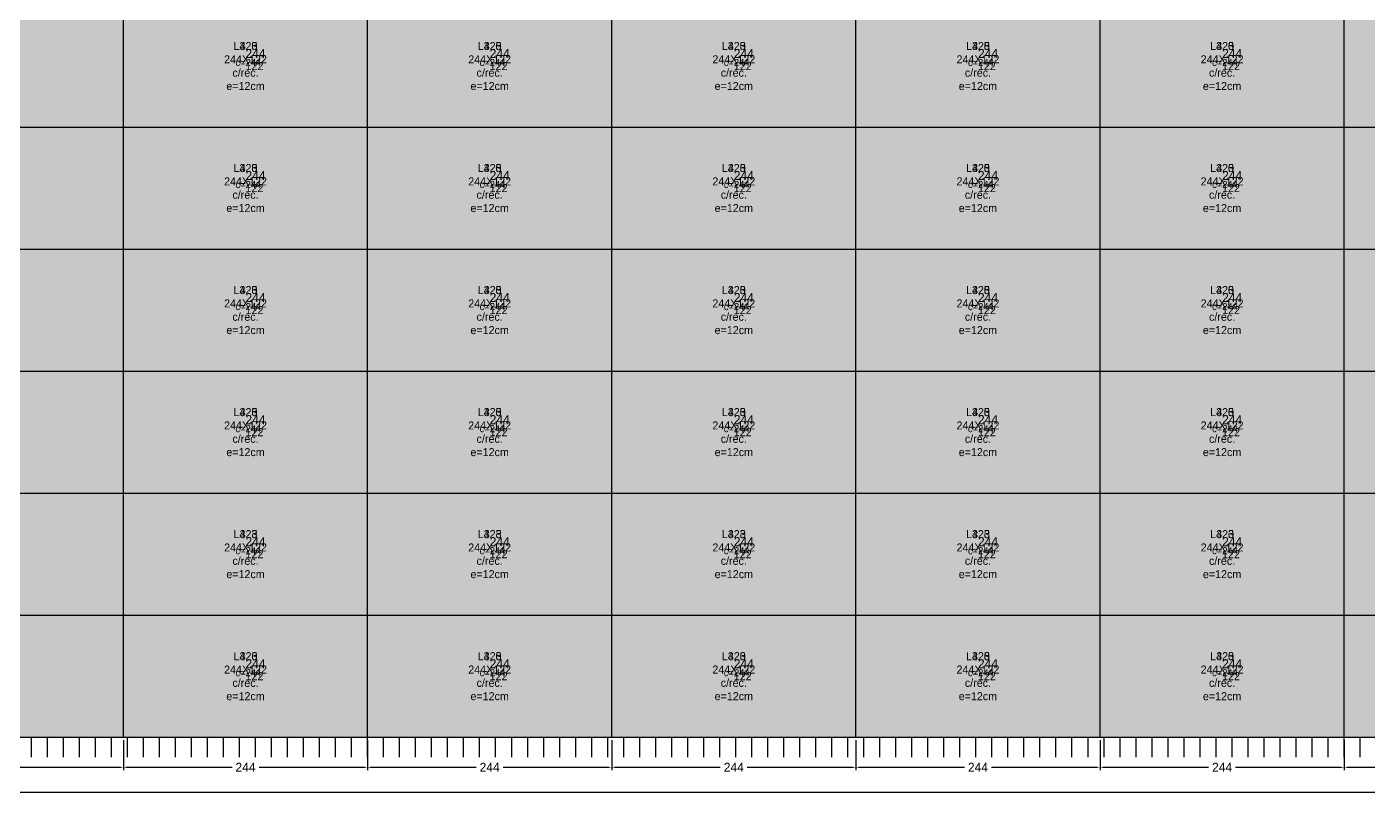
# Model space of a CAD drawing. Extents: x -13000 to 6245, y -61 to 2973.
# Drawn here: x 3563 to 4904, y -61 to 710 of the extents above; entities that cross this region are included whole.
import ezdxf

# ---------------------------------------------------------------- set-up
doc = ezdxf.new("R2010")
doc.units = 0
for name, color, linetype in [('3', 3, 'Continuous'), ('4', 4, 'Continuous'), ('9', 9, 'Continuous'), ('AUX00', 7, 'Continuous'), ('Hachura', 251, 'Continuous'), ('Painéis', 200, 'Continuous')]:
    doc.layers.add(name, color=color, linetype=linetype)
doc.dimstyles.new('COTA PAINEL-50', dxfattribs={"dimtxt": 9, "dimasz": 3, "dimexe": 3, "dimexo": 3, "dimgap": 3, "dimtad": 1, "dimdec": 1, "dimcen": 2.5, "dimclrd": 4, "dimclre": 4, "dimclrt": 240, "dimazin": 3, "dimtfac": 1, "dimtmove": 0, "dimatfit": 3})

# ---------------------------------------------------------------- blocks, each defined once
blk = doc.blocks.new('_CLOSEDFILLED')
at = {"color": 0, "linetype": 'BYBLOCK'}
blk.add_solid([(-1, 0.16), (0, 0), (-1, -0.16)], dxfattribs=at)
blk = doc.blocks.new('*D533')
at = {"color": 4}
for p, q in [((3416, -3), (3416, -33)), ((3660, -3), (3660, -33)), ((3419, -30), (3524.5, -30)), ((3551.5, -30), (3657, -30))]:
    blk.add_line(p, q, dxfattribs=at)
at = {"layer": 'Defpoints'}
for p in [(3416, 0), (3660, 0), (3416, -30)]:
    blk.add_point(p, dxfattribs=at)
at = {"layer": 'Painéis', "color": 4, "xscale": 3, "yscale": 3, "rotation": 180}
blk.add_blockref('_CLOSEDFILLED', (3416, -30), dxfattribs=at)
at = {"layer": 'Painéis', "color": 4, "xscale": 3, "yscale": 3}
blk.add_blockref('_CLOSEDFILLED', (3660, -30), dxfattribs=at)
at = {"layer": 'Painéis', "color": 240, "insert": (3538, -30), "char_height": 9, "attachment_point": 5}
blk.add_mtext('244', dxfattribs=at)
blk = doc.blocks.new('*D534')
at = {"color": 4}
for p, q in [((3660, -3), (3660, -33)), ((3904, -3), (3904, -33)), ((3663, -30), (3768.5, -30)), ((3795.5, -30), (3901, -30))]:
    blk.add_line(p, q, dxfattribs=at)
at = {"layer": 'Defpoints'}
for p in [(3660, 0), (3904, 0), (3660, -30)]:
    blk.add_point(p, dxfattribs=at)
at = {"layer": 'Painéis', "color": 4, "xscale": 3, "yscale": 3, "rotation": 180}
blk.add_blockref('_CLOSEDFILLED', (3660, -30), dxfattribs=at)
at = {"layer": 'Painéis', "color": 4, "xscale": 3, "yscale": 3}
blk.add_blockref('_CLOSEDFILLED', (3904, -30), dxfattribs=at)
at = {"layer": 'Painéis', "color": 240, "insert": (3782, -30), "char_height": 9, "attachment_point": 5}
blk.add_mtext('244', dxfattribs=at)
blk = doc.blocks.new('*D535')
at = {"color": 4}
for p, q in [((3904, -3), (3904, -33)), ((4148, -3), (4148, -33)), ((3907, -30), (4012.5, -30)), ((4039.5, -30), (4145, -30))]:
    blk.add_line(p, q, dxfattribs=at)
at = {"layer": 'Defpoints'}
for p in [(3904, 0), (4148, 0), (3904, -30)]:
    blk.add_point(p, dxfattribs=at)
at = {"layer": 'Painéis', "color": 4, "xscale": 3, "yscale": 3, "rotation": 180}
blk.add_blockref('_CLOSEDFILLED', (3904, -30), dxfattribs=at)
at = {"layer": 'Painéis', "color": 4, "xscale": 3, "yscale": 3}
blk.add_blockref('_CLOSEDFILLED', (4148, -30), dxfattribs=at)
at = {"layer": 'Painéis', "color": 240, "insert": (4026, -30), "char_height": 9, "attachment_point": 5}
blk.add_mtext('244', dxfattribs=at)
blk = doc.blocks.new('*D536')
at = {"color": 4}
for p, q in [((4148, -3), (4148, -33)), ((4392, -3), (4392, -33)), ((4151, -30), (4256.5, -30)), ((4283.5, -30), (4389, -30))]:
    blk.add_line(p, q, dxfattribs=at)
at = {"layer": 'Defpoints'}
for p in [(4148, 0), (4392, 0), (4148, -30)]:
    blk.add_point(p, dxfattribs=at)
at = {"layer": 'Painéis', "color": 4, "xscale": 3, "yscale": 3, "rotation": 180}
blk.add_blockref('_CLOSEDFILLED', (4148, -30), dxfattribs=at)
at = {"layer": 'Painéis', "color": 4, "xscale": 3, "yscale": 3}
blk.add_blockref('_CLOSEDFILLED', (4392, -30), dxfattribs=at)
at = {"layer": 'Painéis', "color": 240, "insert": (4270, -30), "char_height": 9, "attachment_point": 5}
blk.add_mtext('244', dxfattribs=at)
blk = doc.blocks.new('*D537')
at = {"color": 4}
for p, q in [((4392, -3), (4392, -33)), ((4636, -3), (4636, -33)), ((4395, -30), (4500.5, -30)), ((4527.5, -30), (4633, -30))]:
    blk.add_line(p, q, dxfattribs=at)
at = {"layer": 'Defpoints'}
for p in [(4392, 0), (4636, 0), (4392, -30)]:
    blk.add_point(p, dxfattribs=at)
at = {"layer": 'Painéis', "color": 4, "xscale": 3, "yscale": 3, "rotation": 180}
blk.add_blockref('_CLOSEDFILLED', (4392, -30), dxfattribs=at)
at = {"layer": 'Painéis', "color": 4, "xscale": 3, "yscale": 3}
blk.add_blockref('_CLOSEDFILLED', (4636, -30), dxfattribs=at)
at = {"layer": 'Painéis', "color": 240, "insert": (4514, -30), "char_height": 9, "attachment_point": 5}
blk.add_mtext('244', dxfattribs=at)
blk = doc.blocks.new('*D538')
at = {"color": 4}
for p, q in [((4636, -3), (4636, -33)), ((4880, -3), (4880, -33)), ((4639, -30), (4744.5, -30)), ((4771.5, -30), (4877, -30))]:
    blk.add_line(p, q, dxfattribs=at)
at = {"layer": 'Defpoints'}
for p in [(4636, 0), (4880, 0), (4636, -30)]:
    blk.add_point(p, dxfattribs=at)
at = {"layer": 'Painéis', "color": 4, "xscale": 3, "yscale": 3, "rotation": 180}
blk.add_blockref('_CLOSEDFILLED', (4636, -30), dxfattribs=at)
at = {"layer": 'Painéis', "color": 4, "xscale": 3, "yscale": 3}
blk.add_blockref('_CLOSEDFILLED', (4880, -30), dxfattribs=at)
at = {"layer": 'Painéis', "color": 240, "insert": (4758, -30), "char_height": 9, "attachment_point": 5}
blk.add_mtext('244', dxfattribs=at)
blk = doc.blocks.new('*D539')
at = {"color": 4}
for p, q in [((4880, -3), (4880, -33)), ((5124, -3), (5124, -33)), ((4883, -30), (4988.5, -30)), ((5015.5, -30), (5121, -30))]:
    blk.add_line(p, q, dxfattribs=at)
at = {"layer": 'Defpoints'}
for p in [(4880, 0), (5124, 0), (4880, -30)]:
    blk.add_point(p, dxfattribs=at)
at = {"layer": 'Painéis', "color": 4, "xscale": 3, "yscale": 3, "rotation": 180}
blk.add_blockref('_CLOSEDFILLED', (4880, -30), dxfattribs=at)
at = {"layer": 'Painéis', "color": 4, "xscale": 3, "yscale": 3}
blk.add_blockref('_CLOSEDFILLED', (5124, -30), dxfattribs=at)
at = {"layer": 'Painéis', "color": 240, "insert": (5002, -30), "char_height": 9, "attachment_point": 5}
blk.add_mtext('244', dxfattribs=at)
blk = doc.blocks.new('*D544')
at = {"color": 4}
for p, q in [((0, -3), (0, -58)), ((5984.2, -3), (5984.2, -58)), ((3, -55), (2974.1, -55)), ((3010.1, -55), (5981.2, -55))]:
    blk.add_line(p, q, dxfattribs=at)
at = {"layer": 'Defpoints'}
for p in [(0, 0), (5984.2, 0), (0, -55)]:
    blk.add_point(p, dxfattribs=at)
at = {"layer": 'Painéis', "color": 4, "xscale": 3, "yscale": 3, "rotation": 180}
blk.add_blockref('_CLOSEDFILLED', (0, -55), dxfattribs=at)
at = {"layer": 'Painéis', "color": 4, "xscale": 3, "yscale": 3}
blk.add_blockref('_CLOSEDFILLED', (5984.2, -55), dxfattribs=at)
at = {"layer": 'Painéis', "color": 240, "insert": (2992.1, -55), "char_height": 9, "attachment_point": 5}
blk.add_mtext('5984', dxfattribs=at)
blk = doc.blocks.new('*D589')
at = {"color": 4}
for p, q in [((3416, -3), (3416, -33)), ((3660, -3), (3660, -33)), ((3419, -30), (3524.5, -30)), ((3551.5, -30), (3657, -30))]:
    blk.add_line(p, q, dxfattribs=at)
at = {"layer": 'Defpoints'}
for p in [(3416, 0), (3660, 0), (3416, -30)]:
    blk.add_point(p, dxfattribs=at)
at = {"layer": 'Painéis', "color": 4, "xscale": 3, "yscale": 3, "rotation": 180}
blk.add_blockref('_CLOSEDFILLED', (3416, -30), dxfattribs=at)
at = {"layer": 'Painéis', "color": 4, "xscale": 3, "yscale": 3}
blk.add_blockref('_CLOSEDFILLED', (3660, -30), dxfattribs=at)
at = {"layer": 'Painéis', "color": 240, "insert": (3538, -30), "char_height": 9, "attachment_point": 5}
blk.add_mtext('244', dxfattribs=at)
blk = doc.blocks.new('*D590')
at = {"color": 4}
for p, q in [((3660, -3), (3660, -33)), ((3904, -3), (3904, -33)), ((3663, -30), (3768.5, -30)), ((3795.5, -30), (3901, -30))]:
    blk.add_line(p, q, dxfattribs=at)
at = {"layer": 'Defpoints'}
for p in [(3660, 0), (3904, 0), (3660, -30)]:
    blk.add_point(p, dxfattribs=at)
at = {"layer": 'Painéis', "color": 4, "xscale": 3, "yscale": 3, "rotation": 180}
blk.add_blockref('_CLOSEDFILLED', (3660, -30), dxfattribs=at)
at = {"layer": 'Painéis', "color": 4, "xscale": 3, "yscale": 3}
blk.add_blockref('_CLOSEDFILLED', (3904, -30), dxfattribs=at)
at = {"layer": 'Painéis', "color": 240, "insert": (3782, -30), "char_height": 9, "attachment_point": 5}
blk.add_mtext('244', dxfattribs=at)
blk = doc.blocks.new('*D591')
at = {"color": 4}
for p, q in [((3904, -3), (3904, -33)), ((4148, -3), (4148, -33)), ((3907, -30), (4012.5, -30)), ((4039.5, -30), (4145, -30))]:
    blk.add_line(p, q, dxfattribs=at)
at = {"layer": 'Defpoints'}
for p in [(3904, 0), (4148, 0), (3904, -30)]:
    blk.add_point(p, dxfattribs=at)
at = {"layer": 'Painéis', "color": 4, "xscale": 3, "yscale": 3, "rotation": 180}
blk.add_blockref('_CLOSEDFILLED', (3904, -30), dxfattribs=at)
at = {"layer": 'Painéis', "color": 4, "xscale": 3, "yscale": 3}
blk.add_blockref('_CLOSEDFILLED', (4148, -30), dxfattribs=at)
at = {"layer": 'Painéis', "color": 240, "insert": (4026, -30), "char_height": 9, "attachment_point": 5}
blk.add_mtext('244', dxfattribs=at)
blk = doc.blocks.new('*D592')
at = {"color": 4}
for p, q in [((4148, -3), (4148, -33)), ((4392, -3), (4392, -33)), ((4151, -30), (4256.5, -30)), ((4283.5, -30), (4389, -30))]:
    blk.add_line(p, q, dxfattribs=at)
at = {"layer": 'Defpoints'}
for p in [(4148, 0), (4392, 0), (4148, -30)]:
    blk.add_point(p, dxfattribs=at)
at = {"layer": 'Painéis', "color": 4, "xscale": 3, "yscale": 3, "rotation": 180}
blk.add_blockref('_CLOSEDFILLED', (4148, -30), dxfattribs=at)
at = {"layer": 'Painéis', "color": 4, "xscale": 3, "yscale": 3}
blk.add_blockref('_CLOSEDFILLED', (4392, -30), dxfattribs=at)
at = {"layer": 'Painéis', "color": 240, "insert": (4270, -30), "char_height": 9, "attachment_point": 5}
blk.add_mtext('244', dxfattribs=at)
blk = doc.blocks.new('*D593')
at = {"color": 4}
for p, q in [((4392, -3), (4392, -33)), ((4636, -3), (4636, -33)), ((4395, -30), (4500.5, -30)), ((4527.5, -30), (4633, -30))]:
    blk.add_line(p, q, dxfattribs=at)
at = {"layer": 'Defpoints'}
for p in [(4392, 0), (4636, 0), (4392, -30)]:
    blk.add_point(p, dxfattribs=at)
at = {"layer": 'Painéis', "color": 4, "xscale": 3, "yscale": 3, "rotation": 180}
blk.add_blockref('_CLOSEDFILLED', (4392, -30), dxfattribs=at)
at = {"layer": 'Painéis', "color": 4, "xscale": 3, "yscale": 3}
blk.add_blockref('_CLOSEDFILLED', (4636, -30), dxfattribs=at)
at = {"layer": 'Painéis', "color": 240, "insert": (4514, -30), "char_height": 9, "attachment_point": 5}
blk.add_mtext('244', dxfattribs=at)
blk = doc.blocks.new('*D594')
at = {"color": 4}
for p, q in [((4636, -3), (4636, -33)), ((4880, -3), (4880, -33)), ((4639, -30), (4744.5, -30)), ((4771.5, -30), (4877, -30))]:
    blk.add_line(p, q, dxfattribs=at)
at = {"layer": 'Defpoints'}
for p in [(4636, 0), (4880, 0), (4636, -30)]:
    blk.add_point(p, dxfattribs=at)
at = {"layer": 'Painéis', "color": 4, "xscale": 3, "yscale": 3, "rotation": 180}
blk.add_blockref('_CLOSEDFILLED', (4636, -30), dxfattribs=at)
at = {"layer": 'Painéis', "color": 4, "xscale": 3, "yscale": 3}
blk.add_blockref('_CLOSEDFILLED', (4880, -30), dxfattribs=at)
at = {"layer": 'Painéis', "color": 240, "insert": (4758, -30), "char_height": 9, "attachment_point": 5}
blk.add_mtext('244', dxfattribs=at)
blk = doc.blocks.new('*D595')
at = {"color": 4}
for p, q in [((4880, -3), (4880, -33)), ((5124, -3), (5124, -33)), ((4883, -30), (4988.5, -30)), ((5015.5, -30), (5121, -30))]:
    blk.add_line(p, q, dxfattribs=at)
at = {"layer": 'Defpoints'}
for p in [(4880, 0), (5124, 0), (4880, -30)]:
    blk.add_point(p, dxfattribs=at)
at = {"layer": 'Painéis', "color": 4, "xscale": 3, "yscale": 3, "rotation": 180}
blk.add_blockref('_CLOSEDFILLED', (4880, -30), dxfattribs=at)
at = {"layer": 'Painéis', "color": 4, "xscale": 3, "yscale": 3}
blk.add_blockref('_CLOSEDFILLED', (5124, -30), dxfattribs=at)
at = {"layer": 'Painéis', "color": 240, "insert": (5002, -30), "char_height": 9, "attachment_point": 5}
blk.add_mtext('244', dxfattribs=at)
blk = doc.blocks.new('*D601')
at = {"color": 4}
for p, q in [((0, -3), (0, -58)), ((6184.2, -3), (6184.2, -58)), ((3, -55), (3074.1, -55)), ((3110.1, -55), (6181.2, -55))]:
    blk.add_line(p, q, dxfattribs=at)
at = {"layer": 'Defpoints'}
for p in [(0, 0), (6184.2, 0), (0, -55)]:
    blk.add_point(p, dxfattribs=at)
at = {"layer": 'Painéis', "color": 4, "xscale": 3, "yscale": 3, "rotation": 180}
blk.add_blockref('_CLOSEDFILLED', (0, -55), dxfattribs=at)
at = {"layer": 'Painéis', "color": 4, "xscale": 3, "yscale": 3}
blk.add_blockref('_CLOSEDFILLED', (6184.2, -55), dxfattribs=at)
at = {"layer": 'Painéis', "color": 240, "insert": (3092.1, -55), "char_height": 9, "attachment_point": 5}
blk.add_mtext('6184', dxfattribs=at)
blk = doc.blocks.new('*D807')
at = {"color": 4}
for p, q in [((3416, -3), (3416, -33)), ((3660, -3), (3660, -33)), ((3419, -30), (3524.5, -30)), ((3551.5, -30), (3657, -30))]:
    blk.add_line(p, q, dxfattribs=at)
at = {"layer": 'Defpoints'}
for p in [(3416, 0), (3660, 0), (3416, -30)]:
    blk.add_point(p, dxfattribs=at)
at = {"layer": 'Painéis', "color": 4, "xscale": 3, "yscale": 3, "rotation": 180}
blk.add_blockref('_CLOSEDFILLED', (3416, -30), dxfattribs=at)
at = {"layer": 'Painéis', "color": 4, "xscale": 3, "yscale": 3}
blk.add_blockref('_CLOSEDFILLED', (3660, -30), dxfattribs=at)
at = {"layer": 'Painéis', "color": 240, "insert": (3538, -30), "char_height": 9, "attachment_point": 5}
blk.add_mtext('244', dxfattribs=at)
blk = doc.blocks.new('*D808')
at = {"color": 4}
for p, q in [((3660, -3), (3660, -33)), ((3904, -3), (3904, -33)), ((3663, -30), (3768.5, -30)), ((3795.5, -30), (3901, -30))]:
    blk.add_line(p, q, dxfattribs=at)
at = {"layer": 'Defpoints'}
for p in [(3660, 0), (3904, 0), (3660, -30)]:
    blk.add_point(p, dxfattribs=at)
at = {"layer": 'Painéis', "color": 4, "xscale": 3, "yscale": 3, "rotation": 180}
blk.add_blockref('_CLOSEDFILLED', (3660, -30), dxfattribs=at)
at = {"layer": 'Painéis', "color": 4, "xscale": 3, "yscale": 3}
blk.add_blockref('_CLOSEDFILLED', (3904, -30), dxfattribs=at)
at = {"layer": 'Painéis', "color": 240, "insert": (3782, -30), "char_height": 9, "attachment_point": 5}
blk.add_mtext('244', dxfattribs=at)
blk = doc.blocks.new('*D809')
at = {"color": 4}
for p, q in [((3904, -3), (3904, -33)), ((4148, -3), (4148, -33)), ((3907, -30), (4012.5, -30)), ((4039.5, -30), (4145, -30))]:
    blk.add_line(p, q, dxfattribs=at)
at = {"layer": 'Defpoints'}
for p in [(3904, 0), (4148, 0), (3904, -30)]:
    blk.add_point(p, dxfattribs=at)
at = {"layer": 'Painéis', "color": 4, "xscale": 3, "yscale": 3, "rotation": 180}
blk.add_blockref('_CLOSEDFILLED', (3904, -30), dxfattribs=at)
at = {"layer": 'Painéis', "color": 4, "xscale": 3, "yscale": 3}
blk.add_blockref('_CLOSEDFILLED', (4148, -30), dxfattribs=at)
at = {"layer": 'Painéis', "color": 240, "insert": (4026, -30), "char_height": 9, "attachment_point": 5}
blk.add_mtext('244', dxfattribs=at)
blk = doc.blocks.new('*D810')
at = {"color": 4}
for p, q in [((4148, -3), (4148, -33)), ((4392, -3), (4392, -33)), ((4151, -30), (4256.5, -30)), ((4283.5, -30), (4389, -30))]:
    blk.add_line(p, q, dxfattribs=at)
at = {"layer": 'Defpoints'}
for p in [(4148, 0), (4392, 0), (4148, -30)]:
    blk.add_point(p, dxfattribs=at)
at = {"layer": 'Painéis', "color": 4, "xscale": 3, "yscale": 3, "rotation": 180}
blk.add_blockref('_CLOSEDFILLED', (4148, -30), dxfattribs=at)
at = {"layer": 'Painéis', "color": 4, "xscale": 3, "yscale": 3}
blk.add_blockref('_CLOSEDFILLED', (4392, -30), dxfattribs=at)
at = {"layer": 'Painéis', "color": 240, "insert": (4270, -30), "char_height": 9, "attachment_point": 5}
blk.add_mtext('244', dxfattribs=at)
blk = doc.blocks.new('*D811')
at = {"color": 4}
for p, q in [((4392, -3), (4392, -33)), ((4636, -3), (4636, -33)), ((4395, -30), (4500.5, -30)), ((4527.5, -30), (4633, -30))]:
    blk.add_line(p, q, dxfattribs=at)
at = {"layer": 'Defpoints'}
for p in [(4392, 0), (4636, 0), (4392, -30)]:
    blk.add_point(p, dxfattribs=at)
at = {"layer": 'Painéis', "color": 4, "xscale": 3, "yscale": 3, "rotation": 180}
blk.add_blockref('_CLOSEDFILLED', (4392, -30), dxfattribs=at)
at = {"layer": 'Painéis', "color": 4, "xscale": 3, "yscale": 3}
blk.add_blockref('_CLOSEDFILLED', (4636, -30), dxfattribs=at)
at = {"layer": 'Painéis', "color": 240, "insert": (4514, -30), "char_height": 9, "attachment_point": 5}
blk.add_mtext('244', dxfattribs=at)
blk = doc.blocks.new('*D812')
at = {"color": 4}
for p, q in [((4636, -3), (4636, -33)), ((4880, -3), (4880, -33)), ((4639, -30), (4744.5, -30)), ((4771.5, -30), (4877, -30))]:
    blk.add_line(p, q, dxfattribs=at)
at = {"layer": 'Defpoints'}
for p in [(4636, 0), (4880, 0), (4636, -30)]:
    blk.add_point(p, dxfattribs=at)
at = {"layer": 'Painéis', "color": 4, "xscale": 3, "yscale": 3, "rotation": 180}
blk.add_blockref('_CLOSEDFILLED', (4636, -30), dxfattribs=at)
at = {"layer": 'Painéis', "color": 4, "xscale": 3, "yscale": 3}
blk.add_blockref('_CLOSEDFILLED', (4880, -30), dxfattribs=at)
at = {"layer": 'Painéis', "color": 240, "insert": (4758, -30), "char_height": 9, "attachment_point": 5}
blk.add_mtext('244', dxfattribs=at)
blk = doc.blocks.new('*D813')
at = {"color": 4}
for p, q in [((4880, -3), (4880, -33)), ((5124, -3), (5124, -33)), ((4883, -30), (4988.5, -30)), ((5015.5, -30), (5121, -30))]:
    blk.add_line(p, q, dxfattribs=at)
at = {"layer": 'Defpoints'}
for p in [(4880, 0), (5124, 0), (4880, -30)]:
    blk.add_point(p, dxfattribs=at)
at = {"layer": 'Painéis', "color": 4, "xscale": 3, "yscale": 3, "rotation": 180}
blk.add_blockref('_CLOSEDFILLED', (4880, -30), dxfattribs=at)
at = {"layer": 'Painéis', "color": 4, "xscale": 3, "yscale": 3}
blk.add_blockref('_CLOSEDFILLED', (5124, -30), dxfattribs=at)
at = {"layer": 'Painéis', "color": 240, "insert": (5002, -30), "char_height": 9, "attachment_point": 5}
blk.add_mtext('244', dxfattribs=at)
blk = doc.blocks.new('*D818')
at = {"color": 4}
for p, q in [((0, -3), (0, -58)), ((5984.2, -3), (5984.2, -58)), ((3, -55), (2974.1, -55)), ((3010.1, -55), (5981.2, -55))]:
    blk.add_line(p, q, dxfattribs=at)
at = {"layer": 'Defpoints'}
for p in [(0, 0), (5984.2, 0), (0, -55)]:
    blk.add_point(p, dxfattribs=at)
at = {"layer": 'Painéis', "color": 4, "xscale": 3, "yscale": 3, "rotation": 180}
blk.add_blockref('_CLOSEDFILLED', (0, -55), dxfattribs=at)
at = {"layer": 'Painéis', "color": 4, "xscale": 3, "yscale": 3}
blk.add_blockref('_CLOSEDFILLED', (5984.2, -55), dxfattribs=at)
at = {"layer": 'Painéis', "color": 240, "insert": (2992.1, -55), "char_height": 9, "attachment_point": 5}
blk.add_mtext('5984', dxfattribs=at)

msp = doc.modelspace()

# ---------------------------------------------------------------- hatches: boundary and pattern name
at = {"layer": 'Hachura'}
h = msp.add_hatch(color=7, dxfattribs=at)
h.dxf.hatch_style = 1
h.paths.add_polyline_path([(0, 0), (6184.2, 0), (6184.2, 2970), (0, 2970)])
h = msp.add_hatch(color=7, dxfattribs=at)
h.dxf.hatch_style = 1
h.paths.add_polyline_path([(0, 0), (5984.2, 0), (5984.2, 2870), (0, 2870)])
h = msp.add_hatch(color=7, dxfattribs=at)
h.dxf.hatch_style = 1
h.paths.add_polyline_path([(0, 0), (5984.2, 0), (5984.2, 2870), (0, 2870)])

# ---------------------------------------------------------------- linework, layer by layer
at = {"layer": '3'}
for q in [(5984.2, 0), (6184.2, 0), (5984.2, 0)]:
    msp.add_line((0, 0), q, dxfattribs=at)
at = {"layer": '3', "lineweight": 25}
for points in [[(0, 0), (6184.2, 0), (6184.2, 2970), (0, 2970)], [(0, 0), (5984.2, 0), (5984.2, 2870), (0, 2870)], [(0, 0), (5984.2, 0), (5984.2, 2870), (0, 2870)]]:
    msp.add_lwpolyline(points, close=True, dxfattribs=at)
at = {"layer": '3'}
for points in [[(3660, 0), (3660, 2970)], [(3904, 0), (3904, 2970)], [(4148, 0), (4148, 2970)], [(4392, 0), (4392, 2970)], [(4636, 0), (4636, 2970)], [(4880, 0), (4880, 2970)], [(3660, 0), (3660, 2870)], [(3660, 0), (3660, 2870)], [(3904, 0), (3904, 2870)], [(3904, 0), (3904, 2870)], [(4148, 0), (4148, 2870)], [(4148, 0), (4148, 2870)], [(4392, 0), (4392, 2870)], [(4392, 0), (4392, 2870)], [(4636, 0), (4636, 2870)], [(4636, 0), (4636, 2870)], [(4880, 0), (4880, 2870)], [(4880, 0), (4880, 2870)], [(0, 610), (5984.2, 610)], [(0, 610), (6184.2, 610)], [(0, 610), (5984.2, 610)], [(0, 488), (5984.2, 488)], [(0, 488), (6184.2, 488)], [(0, 488), (5984.2, 488)], [(0, 366), (5984.2, 366)], [(0, 366), (6184.2, 366)], [(0, 366), (5984.2, 366)], [(0, 244), (5984.2, 244)], [(0, 244), (6184.2, 244)], [(0, 244), (5984.2, 244)], [(0, 122), (5984.2, 122)], [(0, 122), (6184.2, 122)], [(0, 122), (5984.2, 122)]]:
    msp.add_lwpolyline(points, dxfattribs=at)
at = {"layer": '9'}
for p, q in [((3568, -20), (3568, 0)), ((3568, -20), (3568, 0)), ((3568, -20), (3568, 0)), ((3584, -20), (3584, 0)), ((3584, -20), (3584, 0)), ((3584, -20), (3584, 0)), ((3600, -20), (3600, 0)), ((3600, -20), (3600, 0)), ((3600, -20), (3600, 0)), ((3616, -20), (3616, 0)), ((3616, -20), (3616, 0)), ((3616, -20), (3616, 0)), ((3632, -20), (3632, 0)), ((3632, -20), (3632, 0)), ((3632, -20), (3632, 0)), ((3648, -20), (3648, 0)), ((3648, -20), (3648, 0)), ((3648, -20), (3648, 0)), ((3664, -20), (3664, 0)), ((3664, -20), (3664, 0)), ((3664, -20), (3664, 0)), ((3680, -20), (3680, 0)), ((3680, -20), (3680, 0)), ((3680, -20), (3680, 0)), ((3696, -20), (3696, 0)), ((3696, -20), (3696, 0)), ((3696, -20), (3696, 0)), ((3712, -20), (3712, 0)), ((3712, -20), (3712, 0)), ((3712, -20), (3712, 0)), ((3728, -20), (3728, 0)), ((3728, -20), (3728, 0)), ((3728, -20), (3728, 0)), ((3744, -20), (3744, 0)), ((3744, -20), (3744, 0)), ((3744, -20), (3744, 0)), ((3760, -20), (3760, 0)), ((3760, -20), (3760, 0)), ((3760, -20), (3760, 0)), ((3776, -20), (3776, 0)), ((3776, -20), (3776, 0)), ((3776, -20), (3776, 0)), ((3792, -20), (3792, 0)), ((3792, -20), (3792, 0)), ((3792, -20), (3792, 0)), ((3808, -20), (3808, 0)), ((3808, -20), (3808, 0)), ((3808, -20), (3808, 0)), ((3824, -20), (3824, 0)), ((3824, -20), (3824, 0)), ((3824, -20), (3824, 0)), ((3840, -20), (3840, 0)), ((3840, -20), (3840, 0)), ((3840, -20), (3840, 0)), ((3856, -20), (3856, 0)), ((3856, -20), (3856, 0)), ((3856, -20), (3856, 0)), ((3872, -20), (3872, 0)), ((3872, -20), (3872, 0)), ((3872, -20), (3872, 0)), ((3888, -20), (3888, 0)), ((3888, -20), (3888, 0)), ((3888, -20), (3888, 0)), ((3904, -20), (3904, 0)), ((3904, -20), (3904, 0)), ((3904, -20), (3904, 0)), ((3920, -20), (3920, 0)), ((3920, -20), (3920, 0)), ((3920, -20), (3920, 0)), ((3936, -20), (3936, 0)), ((3936, -20), (3936, 0)), ((3936, -20), (3936, 0)), ((3952, -20), (3952, 0)), ((3952, -20), (3952, 0)), ((3952, -20), (3952, 0)), ((3968, -20), (3968, 0)), ((3968, -20), (3968, 0)), ((3968, -20), (3968, 0)), ((3984, -20), (3984, 0)), ((3984, -20), (3984, 0)), ((3984, -20), (3984, 0)), ((4000, -20), (4000, 0)), ((4000, -20), (4000, 0)), ((4000, -20), (4000, 0)), ((4016, -20), (4016, 0)), ((4016, -20), (4016, 0)), ((4016, -20), (4016, 0)), ((4032, -20), (4032, 0)), ((4032, -20), (4032, 0)), ((4032, -20), (4032, 0)), ((4048, -20), (4048, 0)), ((4048, -20), (4048, 0)), ((4048, -20), (4048, 0)), ((4064, -20), (4064, 0)), ((4064, -20), (4064, 0)), ((4064, -20), (4064, 0)), ((4080, -20), (4080, 0)), ((4080, -20), (4080, 0)), ((4080, -20), (4080, 0)), ((4096, -20), (4096, 0)), ((4096, -20), (4096, 0)), ((4096, -20), (4096, 0)), ((4112, -20), (4112, 0)), ((4112, -20), (4112, 0)), ((4112, -20), (4112, 0)), ((4128, -20), (4128, 0)), ((4128, -20), (4128, 0)), ((4128, -20), (4128, 0)), ((4144, -20), (4144, 0)), ((4144, -20), (4144, 0)), ((4144, -20), (4144, 0)), ((4160, -20), (4160, 0)), ((4160, -20), (4160, 0)), ((4160, -20), (4160, 0)), ((4176, -20), (4176, 0)), ((4176, -20), (4176, 0)), ((4176, -20), (4176, 0)), ((4192, -20), (4192, 0)), ((4192, -20), (4192, 0)), ((4192, -20), (4192, 0)), ((4208, -20), (4208, 0)), ((4208, -20), (4208, 0)), ((4208, -20), (4208, 0)), ((4224, -20), (4224, 0)), ((4224, -20), (4224, 0)), ((4224, -20), (4224, 0)), ((4240, -20), (4240, 0)), ((4240, -20), (4240, 0)), ((4240, -20), (4240, 0)), ((4256, -20), (4256, 0)), ((4256, -20), (4256, 0)), ((4256, -20), (4256, 0)), ((4272, -20), (4272, 0)), ((4272, -20), (4272, 0)), ((4272, -20), (4272, 0)), ((4288, -20), (4288, 0)), ((4288, -20), (4288, 0)), ((4288, -20), (4288, 0)), ((4304, -20), (4304, 0)), ((4304, -20), (4304, 0)), ((4304, -20), (4304, 0)), ((4320, -20), (4320, 0)), ((4320, -20), (4320, 0)), ((4320, -20), (4320, 0)), ((4336, -20), (4336, 0)), ((4336, -20), (4336, 0)), ((4336, -20), (4336, 0)), ((4352, -20), (4352, 0)), ((4352, -20), (4352, 0)), ((4352, -20), (4352, 0)), ((4368, -20), (4368, 0)), ((4368, -20), (4368, 0)), ((4368, -20), (4368, 0)), ((4384, -20), (4384, 0)), ((4384, -20), (4384, 0)), ((4384, -20), (4384, 0)), ((4400, -20), (4400, 0)), ((4400, -20), (4400, 0)), ((4400, -20), (4400, 0)), ((4416, -20), (4416, 0)), ((4416, -20), (4416, 0)), ((4416, -20), (4416, 0)), ((4432, -20), (4432, 0)), ((4432, -20), (4432, 0)), ((4432, -20), (4432, 0)), ((4448, -20), (4448, 0)), ((4448, -20), (4448, 0)), ((4448, -20), (4448, 0)), ((4464, -20), (4464, 0)), ((4464, -20), (4464, 0)), ((4464, -20), (4464, 0)), ((4480, -20), (4480, 0)), ((4480, -20), (4480, 0)), ((4480, -20), (4480, 0)), ((4496, -20), (4496, 0)), ((4496, -20), (4496, 0)), ((4496, -20), (4496, 0)), ((4512, -20), (4512, 0)), ((4512, -20), (4512, 0)), ((4512, -20), (4512, 0)), ((4528, -20), (4528, 0)), ((4528, -20), (4528, 0)), ((4528, -20), (4528, 0)), ((4544, -20), (4544, 0)), ((4544, -20), (4544, 0)), ((4544, -20), (4544, 0)), ((4560, -20), (4560, 0)), ((4560, -20), (4560, 0)), ((4560, -20), (4560, 0)), ((4576, -20), (4576, 0)), ((4576, -20), (4576, 0)), ((4576, -20), (4576, 0)), ((4592, -20), (4592, 0)), ((4592, -20), (4592, 0)), ((4592, -20), (4592, 0)), ((4608, -20), (4608, 0)), ((4608, -20), (4608, 0)), ((4608, -20), (4608, 0)), ((4624, -20), (4624, 0)), ((4624, -20), (4624, 0)), ((4624, -20), (4624, 0)), ((4640, -20), (4640, 0)), ((4640, -20), (4640, 0)), ((4640, -20), (4640, 0)), ((4656, -20), (4656, 0)), ((4656, -20), (4656, 0)), ((4656, -20), (4656, 0)), ((4672, -20), (4672, 0)), ((4672, -20), (4672, 0)), ((4672, -20), (4672, 0)), ((4688, -20), (4688, 0)), ((4688, -20), (4688, 0)), ((4688, -20), (4688, 0)), ((4704, -20), (4704, 0)), ((4704, -20), (4704, 0)), ((4704, -20), (4704, 0)), ((4720, -20), (4720, 0)), ((4720, -20), (4720, 0)), ((4720, -20), (4720, 0)), ((4736, -20), (4736, 0)), ((4736, -20), (4736, 0)), ((4736, -20), (4736, 0)), ((4752, -20), (4752, 0)), ((4752, -20), (4752, 0)), ((4752, -20), (4752, 0)), ((4768, -20), (4768, 0)), ((4768, -20), (4768, 0)), ((4768, -20), (4768, 0)), ((4784, -20), (4784, 0)), ((4784, -20), (4784, 0)), ((4784, -20), (4784, 0)), ((4800, -20), (4800, 0)), ((4800, -20), (4800, 0)), ((4800, -20), (4800, 0)), ((4816, -20), (4816, 0)), ((4816, -20), (4816, 0)), ((4816, -20), (4816, 0)), ((4832, -20), (4832, 0)), ((4832, -20), (4832, 0)), ((4832, -20), (4832, 0)), ((4848, -20), (4848, 0)), ((4848, -20), (4848, 0)), ((4848, -20), (4848, 0)), ((4864, -20), (4864, 0)), ((4864, -20), (4864, 0)), ((4864, -20), (4864, 0)), ((4880, -20), (4880, 0)), ((4880, -20), (4880, 0)), ((4880, -20), (4880, 0)), ((4896, -20), (4896, 0)), ((4896, -20), (4896, 0)), ((4896, -20), (4896, 0))]:
    msp.add_line(p, q, dxfattribs=at)
at = {"layer": 'Painéis', "lineweight": 18}
for p, q in [((3660, 0), (3660, 2970)), ((3904, 0), (3904, 2970)), ((4148, 0), (4148, 2970)), ((4392, 0), (4392, 2970)), ((4636, 0), (4636, 2970)), ((4880, 0), (4880, 2970)), ((3660, 0), (3660, 2870)), ((3660, 0), (3660, 2870)), ((3904, 0), (3904, 2870)), ((3904, 0), (3904, 2870)), ((4148, 0), (4148, 2870)), ((4148, 0), (4148, 2870)), ((4392, 0), (4392, 2870)), ((4392, 0), (4392, 2870)), ((4636, 0), (4636, 2870)), ((4636, 0), (4636, 2870)), ((4880, 0), (4880, 2870)), ((4880, 0), (4880, 2870)), ((0, 610), (5984.2, 610)), ((0, 610), (6184.2, 610)), ((0, 610), (5984.2, 610)), ((0, 488), (5984.2, 488)), ((0, 488), (6184.2, 488)), ((0, 488), (5984.2, 488)), ((0, 366), (5984.2, 366)), ((0, 366), (6184.2, 366)), ((0, 366), (5984.2, 366)), ((0, 244), (5984.2, 244)), ((0, 244), (6184.2, 244)), ((0, 244), (5984.2, 244)), ((0, 122), (5984.2, 122)), ((0, 122), (6184.2, 122)), ((0, 122), (5984.2, 122))]:
    msp.add_line(p, q, dxfattribs=at)

# ---------------------------------------------------------------- texts
at = {"layer": '3'}
for p in [(3772, 671), (3772, 671), (3772, 671), (4016, 671), (4016, 671), (4016, 671), (4260, 671), (4260, 671), (4260, 671), (4504, 671), (4504, 671), (4504, 671), (4748, 671), (4748, 671), (4748, 671), (3772, 549), (3772, 549), (3772, 549), (4016, 549), (4016, 549), (4016, 549), (4260, 549), (4260, 549), (4260, 549), (4504, 549), (4504, 549), (4504, 549), (4748, 549), (4748, 549), (4748, 549), (3772, 427), (3772, 427), (3772, 427), (4016, 427), (4016, 427), (4016, 427), (4260, 427), (4260, 427), (4260, 427), (4504, 427), (4504, 427), (4504, 427), (4748, 427), (4748, 427), (4748, 427), (3772, 305), (3772, 305), (3772, 305), (4016, 305), (4016, 305), (4016, 305), (4260, 305), (4260, 305), (4260, 305), (4504, 305), (4504, 305), (4504, 305), (4748, 305), (4748, 305), (4748, 305), (3772, 183), (3772, 183), (3772, 183), (4016, 183), (4016, 183), (4016, 183), (4260, 183), (4260, 183), (4260, 183), (4504, 183), (4504, 183), (4504, 183), (4748, 183), (4748, 183), (4748, 183), (3772, 61), (3772, 61), (3772, 61), (4016, 61), (4016, 61), (4016, 61), (4260, 61), (4260, 61), (4260, 61), (4504, 61), (4504, 61), (4504, 61), (4748, 61), (4748, 61), (4748, 61)]:
    msp.add_text('c=244', height=7, dxfattribs=at).set_placement(p)
at = {"layer": '4'}
for s, height, p in [('244', 9, (3782, 679)), ('244', 9, (3782, 679)), ('244', 9, (3782, 679)), ('244', 9, (4026, 679)), ('244', 9, (4026, 679)), ('244', 9, (4026, 679)), ('244', 9, (4270, 679)), ('244', 9, (4270, 679)), ('244', 9, (4270, 679)), ('244', 9, (4514, 679)), ('244', 9, (4514, 679)), ('244', 9, (4514, 679)), ('244', 9, (4758, 679)), ('244', 9, (4758, 679)), ('244', 9, (4758, 679)), ('122', 8, (3782, 667)), ('122', 8, (3782, 667)), ('122', 8, (3782, 667)), ('122', 8, (4026, 667)), ('122', 8, (4026, 667)), ('122', 8, (4026, 667)), ('122', 8, (4270, 667)), ('122', 8, (4270, 667)), ('122', 8, (4270, 667)), ('122', 8, (4514, 667)), ('122', 8, (4514, 667)), ('122', 8, (4514, 667)), ('122', 8, (4758, 667)), ('122', 8, (4758, 667)), ('122', 8, (4758, 667)), ('244', 9, (3782, 557)), ('244', 9, (3782, 557)), ('244', 9, (3782, 557)), ('244', 9, (4026, 557)), ('244', 9, (4026, 557)), ('244', 9, (4026, 557)), ('244', 9, (4270, 557)), ('244', 9, (4270, 557)), ('244', 9, (4270, 557)), ('244', 9, (4514, 557)), ('244', 9, (4514, 557)), ('244', 9, (4514, 557)), ('244', 9, (4758, 557)), ('244', 9, (4758, 557)), ('244', 9, (4758, 557)), ('122', 8, (3782, 545)), ('122', 8, (3782, 545)), ('122', 8, (3782, 545)), ('122', 8, (4026, 545)), ('122', 8, (4026, 545)), ('122', 8, (4026, 545)), ('122', 8, (4270, 545)), ('122', 8, (4270, 545)), ('122', 8, (4270, 545)), ('122', 8, (4514, 545)), ('122', 8, (4514, 545)), ('122', 8, (4514, 545)), ('122', 8, (4758, 545)), ('122', 8, (4758, 545)), ('122', 8, (4758, 545)), ('244', 9, (3782, 435)), ('244', 9, (3782, 435)), ('244', 9, (3782, 435)), ('244', 9, (4026, 435)), ('244', 9, (4026, 435)), ('244', 9, (4026, 435)), ('244', 9, (4270, 435)), ('244', 9, (4270, 435)), ('244', 9, (4270, 435)), ('244', 9, (4514, 435)), ('244', 9, (4514, 435)), ('244', 9, (4514, 435)), ('244', 9, (4758, 435)), ('244', 9, (4758, 435)), ('244', 9, (4758, 435)), ('122', 8, (3782, 423)), ('122', 8, (3782, 423)), ('122', 8, (3782, 423)), ('122', 8, (4026, 423)), ('122', 8, (4026, 423)), ('122', 8, (4026, 423)), ('122', 8, (4270, 423)), ('122', 8, (4270, 423)), ('122', 8, (4270, 423)), ('122', 8, (4514, 423)), ('122', 8, (4514, 423)), ('122', 8, (4514, 423)), ('122', 8, (4758, 423)), ('122', 8, (4758, 423)), ('122', 8, (4758, 423)), ('244', 9, (3782, 313)), ('244', 9, (3782, 313)), ('244', 9, (3782, 313)), ('244', 9, (4026, 313)), ('244', 9, (4026, 313)), ('244', 9, (4026, 313)), ('244', 9, (4270, 313)), ('244', 9, (4270, 313)), ('244', 9, (4270, 313)), ('244', 9, (4514, 313)), ('244', 9, (4514, 313)), ('244', 9, (4514, 313)), ('244', 9, (4758, 313)), ('244', 9, (4758, 313)), ('244', 9, (4758, 313)), ('122', 8, (3782, 301)), ('122', 8, (3782, 301)), ('122', 8, (3782, 301)), ('122', 8, (4026, 301)), ('122', 8, (4026, 301)), ('122', 8, (4026, 301)), ('122', 8, (4270, 301)), ('122', 8, (4270, 301)), ('122', 8, (4270, 301)), ('122', 8, (4514, 301)), ('122', 8, (4514, 301)), ('122', 8, (4514, 301)), ('122', 8, (4758, 301)), ('122', 8, (4758, 301)), ('122', 8, (4758, 301)), ('244', 9, (3782, 191)), ('244', 9, (3782, 191)), ('244', 9, (3782, 191)), ('244', 9, (4026, 191)), ('244', 9, (4026, 191)), ('244', 9, (4026, 191)), ('244', 9, (4270, 191)), ('244', 9, (4270, 191)), ('244', 9, (4270, 191)), ('244', 9, (4514, 191)), ('244', 9, (4514, 191)), ('244', 9, (4514, 191)), ('244', 9, (4758, 191)), ('244', 9, (4758, 191)), ('244', 9, (4758, 191)), ('122', 8, (3782, 179)), ('122', 8, (3782, 179)), ('122', 8, (3782, 179)), ('122', 8, (4026, 179)), ('122', 8, (4026, 179)), ('122', 8, (4026, 179)), ('122', 8, (4270, 179)), ('122', 8, (4270, 179)), ('122', 8, (4270, 179)), ('122', 8, (4514, 179)), ('122', 8, (4514, 179)), ('122', 8, (4514, 179)), ('122', 8, (4758, 179)), ('122', 8, (4758, 179)), ('122', 8, (4758, 179)), ('244', 9, (3782, 69)), ('244', 9, (3782, 69)), ('244', 9, (3782, 69)), ('244', 9, (4026, 69)), ('244', 9, (4026, 69)), ('244', 9, (4026, 69)), ('244', 9, (4270, 69)), ('244', 9, (4270, 69)), ('244', 9, (4270, 69)), ('244', 9, (4514, 69)), ('244', 9, (4514, 69)), ('244', 9, (4514, 69)), ('244', 9, (4758, 69)), ('244', 9, (4758, 69)), ('244', 9, (4758, 69)), ('122', 8, (3782, 57)), ('122', 8, (3782, 57)), ('122', 8, (3782, 57)), ('122', 8, (4026, 57)), ('122', 8, (4026, 57)), ('122', 8, (4026, 57)), ('122', 8, (4270, 57)), ('122', 8, (4270, 57)), ('122', 8, (4270, 57)), ('122', 8, (4514, 57)), ('122', 8, (4514, 57)), ('122', 8, (4514, 57)), ('122', 8, (4758, 57)), ('122', 8, (4758, 57)), ('122', 8, (4758, 57))]:
    msp.add_text(s, height=height, dxfattribs=at).set_placement(p)
at = {"layer": 'AUX00', "char_height": 8, "attachment_point": 5}
for s, insert in [('\\pxqc;L323^J244X122^Jc/rec.^Je=12cm', (3782, 671)), ('\\pxqc;L325^J244X122^Jc/rec.^Je=12cm', (3782, 671)), ('\\pxqc;L420^J244X122^Jc/rec.^Je=12cm', (3782, 671)), ('\\pxqc;L323^J244X122^Jc/rec.^Je=12cm', (4026, 671)), ('\\pxqc;L325^J244X122^Jc/rec.^Je=12cm', (4026, 671)), ('\\pxqc;L420^J244X122^Jc/rec.^Je=12cm', (4026, 671)), ('\\pxqc;L323^J244X122^Jc/rec.^Je=12cm', (4270, 671)), ('\\pxqc;L325^J244X122^Jc/rec.^Je=12cm', (4270, 671)), ('\\pxqc;L420^J244X122^Jc/rec.^Je=12cm', (4270, 671)), ('\\pxqc;L323^J244X122^Jc/rec.^Je=12cm', (4514, 671)), ('\\pxqc;L325^J244X122^Jc/rec.^Je=12cm', (4514, 671)), ('\\pxqc;L420^J244X122^Jc/rec.^Je=12cm', (4514, 671)), ('\\pxqc;L323^J244X122^Jc/rec.^Je=12cm', (4758, 671)), ('\\pxqc;L325^J244X122^Jc/rec.^Je=12cm', (4758, 671)), ('\\pxqc;L420^J244X122^Jc/rec.^Je=12cm', (4758, 671)), ('\\pxqc;L323^J244X122^Jc/rec.^Je=12cm', (3782, 549)), ('\\pxqc;L325^J244X122^Jc/rec.^Je=12cm', (3782, 549)), ('\\pxqc;L420^J244X122^Jc/rec.^Je=12cm', (3782, 549)), ('\\pxqc;L323^J244X122^Jc/rec.^Je=12cm', (4026, 549)), ('\\pxqc;L325^J244X122^Jc/rec.^Je=12cm', (4026, 549)), ('\\pxqc;L420^J244X122^Jc/rec.^Je=12cm', (4026, 549)), ('\\pxqc;L323^J244X122^Jc/rec.^Je=12cm', (4270, 549)), ('\\pxqc;L325^J244X122^Jc/rec.^Je=12cm', (4270, 549)), ('\\pxqc;L420^J244X122^Jc/rec.^Je=12cm', (4270, 549)), ('\\pxqc;L323^J244X122^Jc/rec.^Je=12cm', (4514, 549)), ('\\pxqc;L325^J244X122^Jc/rec.^Je=12cm', (4514, 549)), ('\\pxqc;L420^J244X122^Jc/rec.^Je=12cm', (4514, 549)), ('\\pxqc;L323^J244X122^Jc/rec.^Je=12cm', (4758, 549)), ('\\pxqc;L325^J244X122^Jc/rec.^Je=12cm', (4758, 549)), ('\\pxqc;L420^J244X122^Jc/rec.^Je=12cm', (4758, 549)), ('\\pxqc;L323^J244X122^Jc/rec.^Je=12cm', (3782, 427)), ('\\pxqc;L325^J244X122^Jc/rec.^Je=12cm', (3782, 427)), ('\\pxqc;L420^J244X122^Jc/rec.^Je=12cm', (3782, 427)), ('\\pxqc;L323^J244X122^Jc/rec.^Je=12cm', (4026, 427)), ('\\pxqc;L325^J244X122^Jc/rec.^Je=12cm', (4026, 427)), ('\\pxqc;L420^J244X122^Jc/rec.^Je=12cm', (4026, 427)), ('\\pxqc;L323^J244X122^Jc/rec.^Je=12cm', (4270, 427)), ('\\pxqc;L325^J244X122^Jc/rec.^Je=12cm', (4270, 427)), ('\\pxqc;L420^J244X122^Jc/rec.^Je=12cm', (4270, 427)), ('\\pxqc;L323^J244X122^Jc/rec.^Je=12cm', (4514, 427)), ('\\pxqc;L325^J244X122^Jc/rec.^Je=12cm', (4514, 427)), ('\\pxqc;L420^J244X122^Jc/rec.^Je=12cm', (4514, 427)), ('\\pxqc;L323^J244X122^Jc/rec.^Je=12cm', (4758, 427)), ('\\pxqc;L325^J244X122^Jc/rec.^Je=12cm', (4758, 427)), ('\\pxqc;L420^J244X122^Jc/rec.^Je=12cm', (4758, 427)), ('\\pxqc;L323^J244X122^Jc/rec.^Je=12cm', (3782, 305)), ('\\pxqc;L325^J244X122^Jc/rec.^Je=12cm', (3782, 305)), ('\\pxqc;L420^J244X122^Jc/rec.^Je=12cm', (3782, 305)), ('\\pxqc;L323^J244X122^Jc/rec.^Je=12cm', (4026, 305)), ('\\pxqc;L325^J244X122^Jc/rec.^Je=12cm', (4026, 305)), ('\\pxqc;L420^J244X122^Jc/rec.^Je=12cm', (4026, 305)), ('\\pxqc;L323^J244X122^Jc/rec.^Je=12cm', (4270, 305)), ('\\pxqc;L325^J244X122^Jc/rec.^Je=12cm', (4270, 305)), ('\\pxqc;L420^J244X122^Jc/rec.^Je=12cm', (4270, 305)), ('\\pxqc;L323^J244X122^Jc/rec.^Je=12cm', (4514, 305)), ('\\pxqc;L325^J244X122^Jc/rec.^Je=12cm', (4514, 305)), ('\\pxqc;L420^J244X122^Jc/rec.^Je=12cm', (4514, 305)), ('\\pxqc;L323^J244X122^Jc/rec.^Je=12cm', (4758, 305)), ('\\pxqc;L325^J244X122^Jc/rec.^Je=12cm', (4758, 305)), ('\\pxqc;L420^J244X122^Jc/rec.^Je=12cm', (4758, 305)), ('\\pxqc;L323^J244X122^Jc/rec.^Je=12cm', (3782, 183)), ('\\pxqc;L325^J244X122^Jc/rec.^Je=12cm', (3782, 183)), ('\\pxqc;L420^J244X122^Jc/rec.^Je=12cm', (3782, 183)), ('\\pxqc;L323^J244X122^Jc/rec.^Je=12cm', (4026, 183)), ('\\pxqc;L325^J244X122^Jc/rec.^Je=12cm', (4026, 183)), ('\\pxqc;L420^J244X122^Jc/rec.^Je=12cm', (4026, 183)), ('\\pxqc;L323^J244X122^Jc/rec.^Je=12cm', (4270, 183)), ('\\pxqc;L325^J244X122^Jc/rec.^Je=12cm', (4270, 183)), ('\\pxqc;L420^J244X122^Jc/rec.^Je=12cm', (4270, 183)), ('\\pxqc;L323^J244X122^Jc/rec.^Je=12cm', (4514, 183)), ('\\pxqc;L325^J244X122^Jc/rec.^Je=12cm', (4514, 183)), ('\\pxqc;L420^J244X122^Jc/rec.^Je=12cm', (4514, 183)), ('\\pxqc;L323^J244X122^Jc/rec.^Je=12cm', (4758, 183)), ('\\pxqc;L325^J244X122^Jc/rec.^Je=12cm', (4758, 183)), ('\\pxqc;L420^J244X122^Jc/rec.^Je=12cm', (4758, 183)), ('\\pxqc;L323^J244X122^Jc/rec.^Je=12cm', (3782, 61)), ('\\pxqc;L325^J244X122^Jc/rec.^Je=12cm', (3782, 61)), ('\\pxqc;L420^J244X122^Jc/rec.^Je=12cm', (3782, 61)), ('\\pxqc;L323^J244X122^Jc/rec.^Je=12cm', (4026, 61)), ('\\pxqc;L325^J244X122^Jc/rec.^Je=12cm', (4026, 61)), ('\\pxqc;L420^J244X122^Jc/rec.^Je=12cm', (4026, 61)), ('\\pxqc;L323^J244X122^Jc/rec.^Je=12cm', (4270, 61)), ('\\pxqc;L325^J244X122^Jc/rec.^Je=12cm', (4270, 61)), ('\\pxqc;L420^J244X122^Jc/rec.^Je=12cm', (4270, 61)), ('\\pxqc;L323^J244X122^Jc/rec.^Je=12cm', (4514, 61)), ('\\pxqc;L325^J244X122^Jc/rec.^Je=12cm', (4514, 61)), ('\\pxqc;L420^J244X122^Jc/rec.^Je=12cm', (4514, 61)), ('\\pxqc;L323^J244X122^Jc/rec.^Je=12cm', (4758, 61)), ('\\pxqc;L325^J244X122^Jc/rec.^Je=12cm', (4758, 61)), ('\\pxqc;L420^J244X122^Jc/rec.^Je=12cm', (4758, 61))]:
    msp.add_mtext(s, dxfattribs=dict(at, insert=insert))

# ---------------------------------------------------------------- dimensions: what is measured, and where the dimension line sits
at = {"layer": 'Painéis'}
for base, p1, p2, picture, middle in [((0, -55), (0, 0), (5984.2, 0), '*D544', (2992.1, -55)), ((0, -55), (0, 0), (6184.2, 0), '*D601', (3092.1, -55)), ((0, -55), (0, 0), (5984.2, 0), '*D818', (2992.1, -55)), ((3416, -30), (3416, 0), (3660, 0), '*D533', (3538, -30)), ((3416, -30), (3416, 0), (3660, 0), '*D589', (3538, -30)), ((3416, -30), (3416, 0), (3660, 0), '*D807', (3538, -30)), ((3660, -30), (3660, 0), (3904, 0), '*D534', (3782, -30)), ((3660, -30), (3660, 0), (3904, 0), '*D590', (3782, -30)), ((3660, -30), (3660, 0), (3904, 0), '*D808', (3782, -30)), ((3904, -30), (3904, 0), (4148, 0), '*D535', (4026, -30)), ((3904, -30), (3904, 0), (4148, 0), '*D591', (4026, -30)), ((3904, -30), (3904, 0), (4148, 0), '*D809', (4026, -30)), ((4148, -30), (4148, 0), (4392, 0), '*D536', (4270, -30)), ((4148, -30), (4148, 0), (4392, 0), '*D592', (4270, -30)), ((4148, -30), (4148, 0), (4392, 0), '*D810', (4270, -30)), ((4392, -30), (4392, 0), (4636, 0), '*D537', (4514, -30)), ((4392, -30), (4392, 0), (4636, 0), '*D593', (4514, -30)), ((4392, -30), (4392, 0), (4636, 0), '*D811', (4514, -30)), ((4636, -30), (4636, 0), (4880, 0), '*D538', (4758, -30)), ((4636, -30), (4636, 0), (4880, 0), '*D594', (4758, -30)), ((4636, -30), (4636, 0), (4880, 0), '*D812', (4758, -30)), ((4880, -30), (4880, 0), (5124, 0), '*D539', (5002, -30)), ((4880, -30), (4880, 0), (5124, 0), '*D595', (5002, -30)), ((4880, -30), (4880, 0), (5124, 0), '*D813', (5002, -30))]:
    dim = msp.add_linear_dim(base=base, p1=p1, p2=p2, dimstyle='COTA PAINEL-50', dxfattribs=at)
    dim.commit()
    dim.dimension.update_dxf_attribs({"geometry": picture, "text_midpoint": middle})

doc.saveas('drawing.dxf')
